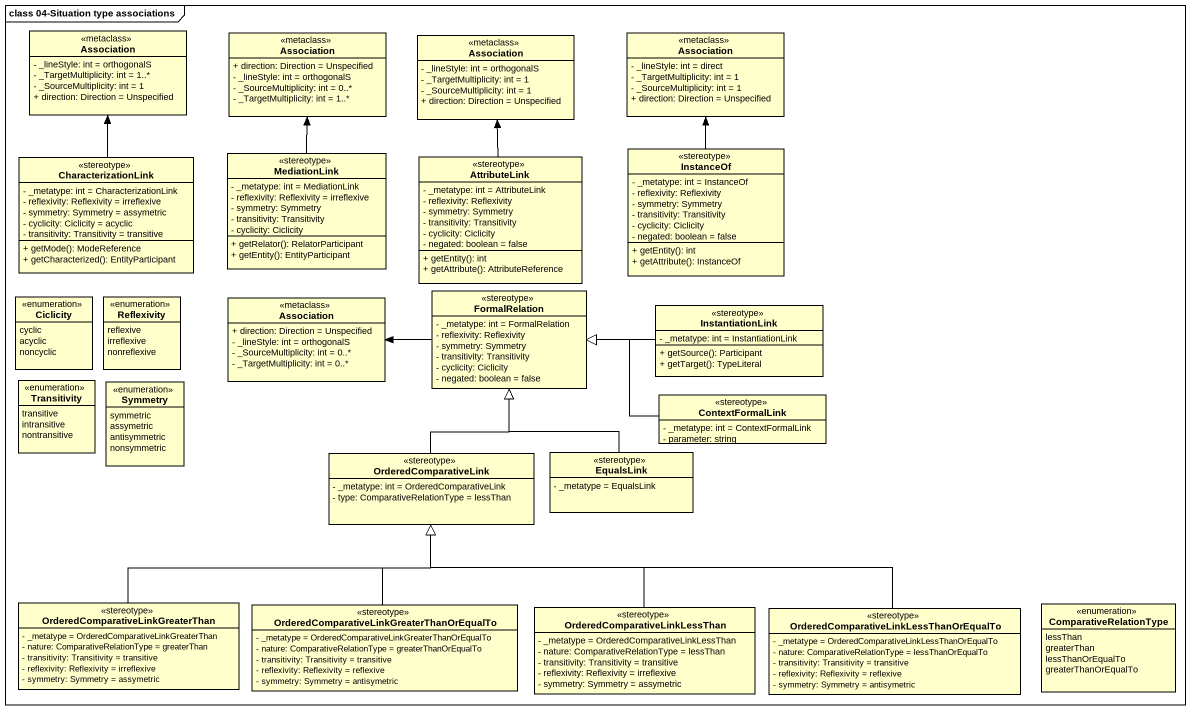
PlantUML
@startuml
mainframe class 04-Situation type associations
hide circle
hide empty members
skinparam classAttributeIconSize 0
class Association <<metaclass>> {
  - _lineStyle: int = orthogonalS
  - _TargetMultiplicity: int = 1..*
  - _SourceMultiplicity: int = 1
  + direction: Direction = Unspecified
}
class "Association" as Association_2 <<metaclass>> {
  + direction: Direction = Unspecified
  - _lineStyle: int = orthogonalS
  - _SourceMultiplicity: int = 0..*
  - _TargetMultiplicity: int = 1..*
}
class "Association" as Association_3 <<metaclass>> {
  - _lineStyle: int = orthogonalS
  - _TargetMultiplicity: int = 1
  - _SourceMultiplicity: int = 1
  + direction: Direction = Unspecified
}
class "Association" as Association_4 <<metaclass>> {
  - _lineStyle: int = direct
  - _TargetMultiplicity: int = 1
  - _SourceMultiplicity: int = 1
  + direction: Direction = Unspecified
}
class InstanceOf <<stereotype>> {
  - _metatype: int = InstanceOf
  - reflexivity: Reflexivity
  - symmetry: Symmetry
  - transitivity: Transitivity
  - cyclicity: Ciclicity
  - negated: boolean = false
  + getEntity(): int
  + getAttribute(): InstanceOf
}
class CharacterizationLink <<stereotype>> {
  - _metatype: int = CharacterizationLink
  - reflexivity: Reflexivity = irreflexive
  - symmetry: Symmetry = assymetric
  - cyclicity: Ciclicity = acyclic
  - transitivity: Transitivity = transitive
  + getMode(): ModeReference
  + getCharacterized(): EntityParticipant
}
class MediationLink <<stereotype>> {
  - _metatype: int = MediationLink
  - reflexivity: Reflexivity = irreflexive
  - symmetry: Symmetry
  - transitivity: Transitivity
  - cyclicity: Ciclicity
  + getRelator(): RelatorParticipant
  + getEntity(): EntityParticipant
}
class AttributeLink <<stereotype>> {
  - _metatype: int = AttributeLink
  - reflexivity: Reflexivity
  - symmetry: Symmetry
  - transitivity: Transitivity
  - cyclicity: Ciclicity
  - negated: boolean = false
  + getEntity(): int
  + getAttribute(): AttributeReference
}
enum Ciclicity {
  cyclic
  acyclic
  noncyclic
}
enum Reflexivity {
  reflexive
  irreflexive
  nonreflexive
}
class "Association" as Association_5 <<metaclass>> {
  + direction: Direction = Unspecified
  - _lineStyle: int = orthogonalS
  - _SourceMultiplicity: int = 0..*
  - _TargetMultiplicity: int = 0..*
}
class FormalRelation <<stereotype>> {
  - _metatype: int = FormalRelation
  - reflexivity: Reflexivity
  - symmetry: Symmetry
  - transitivity: Transitivity
  - cyclicity: Ciclicity
  - negated: boolean = false
}
class InstantiationLink <<stereotype>> {
  - _metatype: int = InstantiationLink
  + getSource(): Participant
  + getTarget(): TypeLiteral
}
enum Transitivity {
  transitive
  intransitive
  nontransitive
}
enum Symmetry {
  symmetric
  assymetric
  antisymmetric
  nonsymmetric
}
class ContextFormalLink <<stereotype>> {
  - _metatype: int = ContextFormalLink
  - parameter: string
}
class OrderedComparativeLink <<stereotype>> {
  - _metatype: int = OrderedComparativeLink
  - type: ComparativeRelationType = lessThan
}
class EqualsLink <<stereotype>> {
  - _metatype = EqualsLink
}
class "OrderedComparativeLinkGreaterThan" as OrderedComparativeLinkGreate <<stereotype>> {
  - _metatype = OrderedComparativeLinkGreaterThan
  - nature: ComparativeRelationType = greaterThan
  - transitivity: Transitivity = transitive
  - reflexivity: Reflexivity = irreflexive
  - symmetry: Symmetry = assymetric
}
class "OrderedComparativeLinkGreaterThanOrEqualTo" as OrderedComparativeLinkGreate_2 <<stereotype>> {
  - _metatype = OrderedComparativeLinkGreaterThanOrEqualTo
  - nature: ComparativeRelationType = greaterThanOrEqualTo
  - transitivity: Transitivity = transitive
  - reflexivity: Reflexivity = reflexive
  - symmetry: Symmetry = antisymetric
}
class "OrderedComparativeLinkLessThan" as OrderedComparativeLinkLessTh <<stereotype>> {
  - _metatype = OrderedComparativeLinkLessThan
  - nature: ComparativeRelationType = lessThan
  - transitivity: Transitivity = transitive
  - reflexivity: Reflexivity = irreflexive
  - symmetry: Symmetry = assymetric
}
class "OrderedComparativeLinkLessThanOrEqualTo" as OrderedComparativeLinkLessTh_2 <<stereotype>> {
  - _metatype = OrderedComparativeLinkLessThanOrEqualTo
  - nature: ComparativeRelationType = lessThanOrEqualTo
  - transitivity: Transitivity = transitive
  - reflexivity: Reflexivity = reflexive
  - symmetry: Symmetry = antisymetric
}
enum ComparativeRelationType {
  lessThan
  greaterThan
  lessThanOrEqualTo
  greaterThanOrEqualTo
}
InstanceOf -up-> Association_4
CharacterizationLink -up-> Association
MediationLink -up-> Association_2
AttributeLink -up-> Association_3
FormalRelation -left-> Association_5
InstantiationLink -left-|> FormalRelation
ContextFormalLink -left-|> FormalRelation
OrderedComparativeLink -up-|> FormalRelation
EqualsLink -up-|> FormalRelation
OrderedComparativeLinkGreate -right-|> OrderedComparativeLink
OrderedComparativeLinkGreate_2 -up-|> OrderedComparativeLink
OrderedComparativeLinkLessTh -up-|> OrderedComparativeLink
OrderedComparativeLinkLessTh_2 -left-|> OrderedComparativeLink
@enduml
